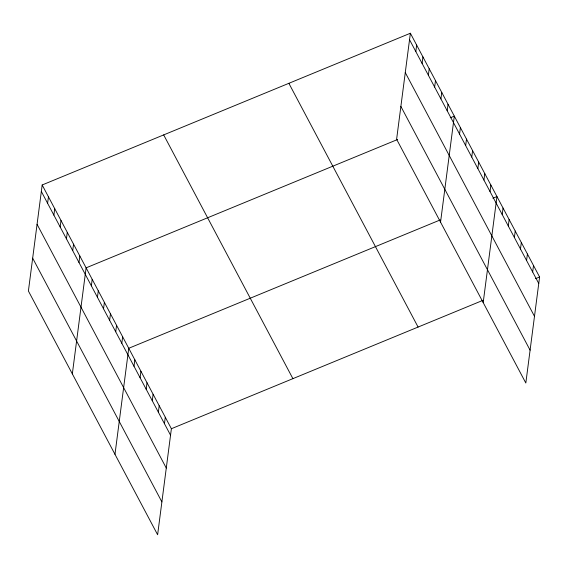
<?xml version="1.0" encoding="UTF-8"?>
<svg xmlns="http://www.w3.org/2000/svg" width="568" height="568" viewBox="0 0 568 568"><rect width="100%" height="100%" fill="white"/><g stroke="black" fill="none" stroke-linecap="round" stroke-linejoin="round"><path stroke-width="0.85" d="M42.174 184.976L28.4 291.008L157.62 534.758L171.387 428.726L42.174 184.976L410.38 33.242L539.6 276.992L525.826 383.024L396.613 139.274L410.38 33.242M47.605 203.294L48.45 196.812M53.882 215.137L54.727 208.655M60.158 226.973L61.003 220.49M66.435 238.816L67.28 232.333M72.711 250.651L73.549 244.169M78.987 262.494L79.825 256.012M72.335 373.879L86.102 267.847L397.614 139.487M91.356 285.825L92.193 279.342M97.447 297.312L98.285 290.83M103.539 308.807L104.377 302.325M109.631 320.295L110.469 313.813M115.723 331.79L116.561 325.308M121.815 343.278L122.652 336.796M114.977 454.315L128.744 348.283L440.257 219.922M133.998 366.261L134.836 359.778M140.09 377.748L140.928 371.266M146.182 389.243L147.02 382.761M152.274 400.731L153.112 394.249M158.365 412.226L159.203 405.744M164.457 423.714L165.295 417.231M415.819 51.567L416.656 45.085M422.095 63.403L422.933 56.921M428.371 75.246L429.209 68.763M434.648 87.082L435.486 80.599M440.924 98.924L441.762 92.442M447.201 110.76L448.038 104.278M440.548 222.152L454.315 116.121L450.268 117.789M459.569 134.091L460.407 127.608M465.661 145.585L466.498 139.103M471.752 157.073L472.59 150.591M477.844 168.568L478.682 162.086M483.936 180.056L484.774 173.574M490.028 191.551L490.866 185.069M483.19 302.588L496.957 196.556L492.91 198.225M502.211 214.526L503.049 208.044M508.303 226.021L509.141 219.539M514.388 237.509L515.233 231.027M520.48 249.004L521.325 242.522M526.571 260.492L527.416 254.01M532.663 271.987L533.508 265.504M171.387 428.726L482.892 300.358M535.553 278.661L539.6 276.992M409.542 39.732L538.755 283.475M405.275 72.576L534.488 316.326M400.88 106.429L530.093 350.172M288.871 83.318L418.091 327.061M163.683 134.907L292.896 378.65M41.329 191.459L170.549 435.209M37.062 224.31L166.282 468.06M32.667 258.156L161.887 501.906"/></g></svg>
